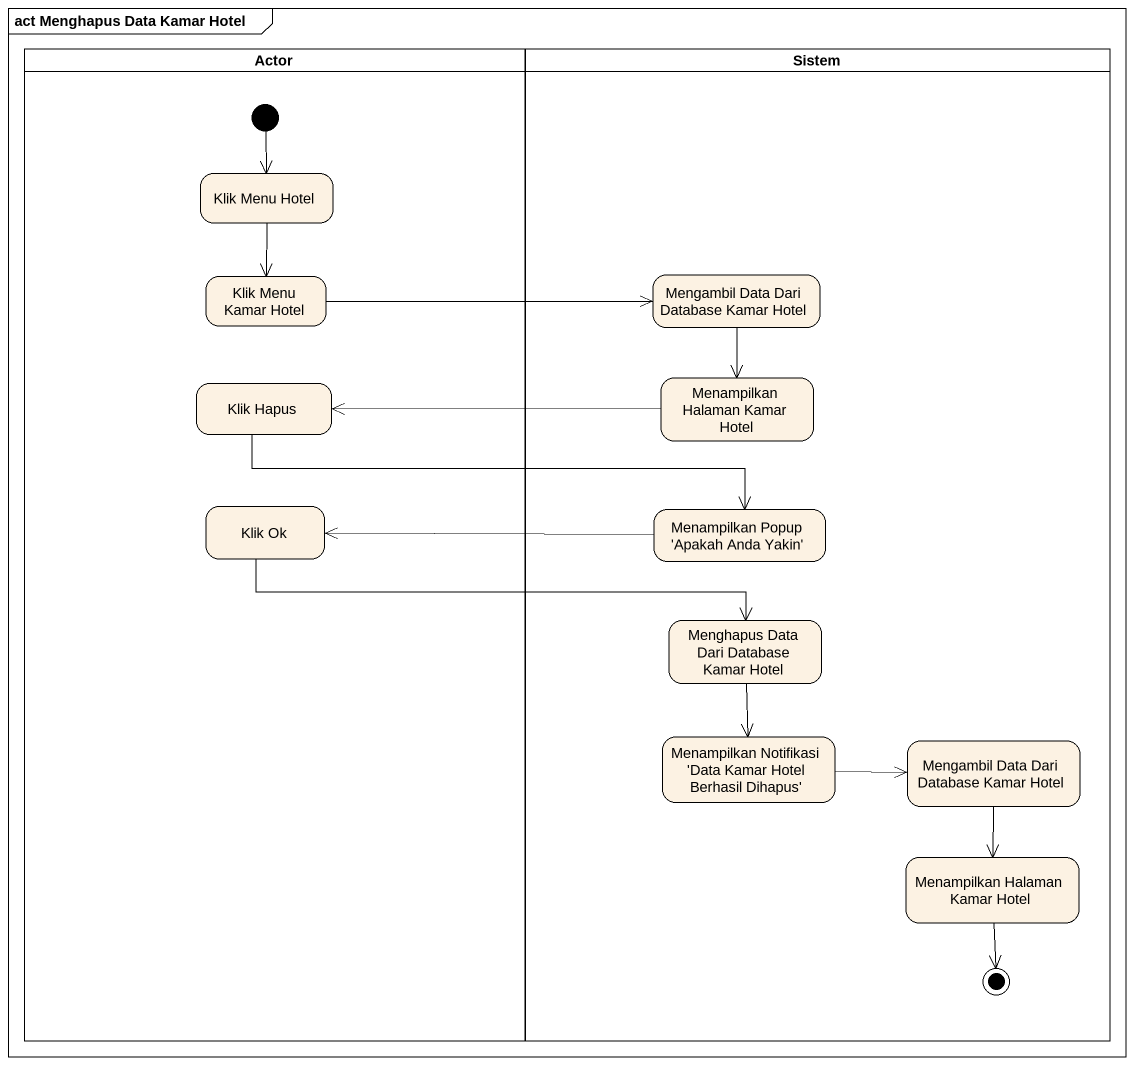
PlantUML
@startuml
mainframe act Menghapus Data Kamar Hotel
hide empty description
state "Actor" as Actor_ <<partition>> {
  state "Klik Menu Hotel" as Klik_Menu_Hotel
  state "Klik Menu Kamar Hotel" as Klik_Menu_Kamar_Hotel
  state "Klik Hapus" as Klik_Hapus
  state "Klik Ok" as Klik_Ok
  [*] --> Klik_Menu_Hotel
}
state Sistem <<partition>> {
  state "Mengambil Data Dari Database Kamar Hotel" as Mengambil_Data_Dari
  state "Menampilkan Halaman Kamar Hotel" as Menampilkan_Halaman_Kamar
  state "Menampilkan Popup 'Apakah Anda Yakin'" as Menampilkan_Popup_Apakah
  state "Menghapus Data Dari Database Kamar Hotel" as Menghapus_Data_Dari
  state "Menampilkan Notifikasi 'Data Kamar Hotel Berhasil Dihapus'" as Menampilkan_Notifikasi_Data
  state "Mengambil Data Dari Database Kamar Hotel" as Mengambil_Data_Dari_2
  state "Menampilkan Halaman Kamar Hotel" as Menampilkan_Halaman_Kamar_2
  Menampilkan_Halaman_Kamar_2 --> [*]
}
Klik_Menu_Hotel --> Klik_Menu_Kamar_Hotel
Klik_Menu_Kamar_Hotel -right-> Mengambil_Data_Dari
Mengambil_Data_Dari --> Menampilkan_Halaman_Kamar
Menampilkan_Halaman_Kamar -left-> Klik_Hapus
Klik_Hapus -right-> Menampilkan_Popup_Apakah
Klik_Ok -right-> Menghapus_Data_Dari
Menampilkan_Popup_Apakah -left-> Klik_Ok
Menghapus_Data_Dari --> Menampilkan_Notifikasi_Data
Menampilkan_Notifikasi_Data -right-> Mengambil_Data_Dari_2
Mengambil_Data_Dari_2 --> Menampilkan_Halaman_Kamar_2
@enduml
